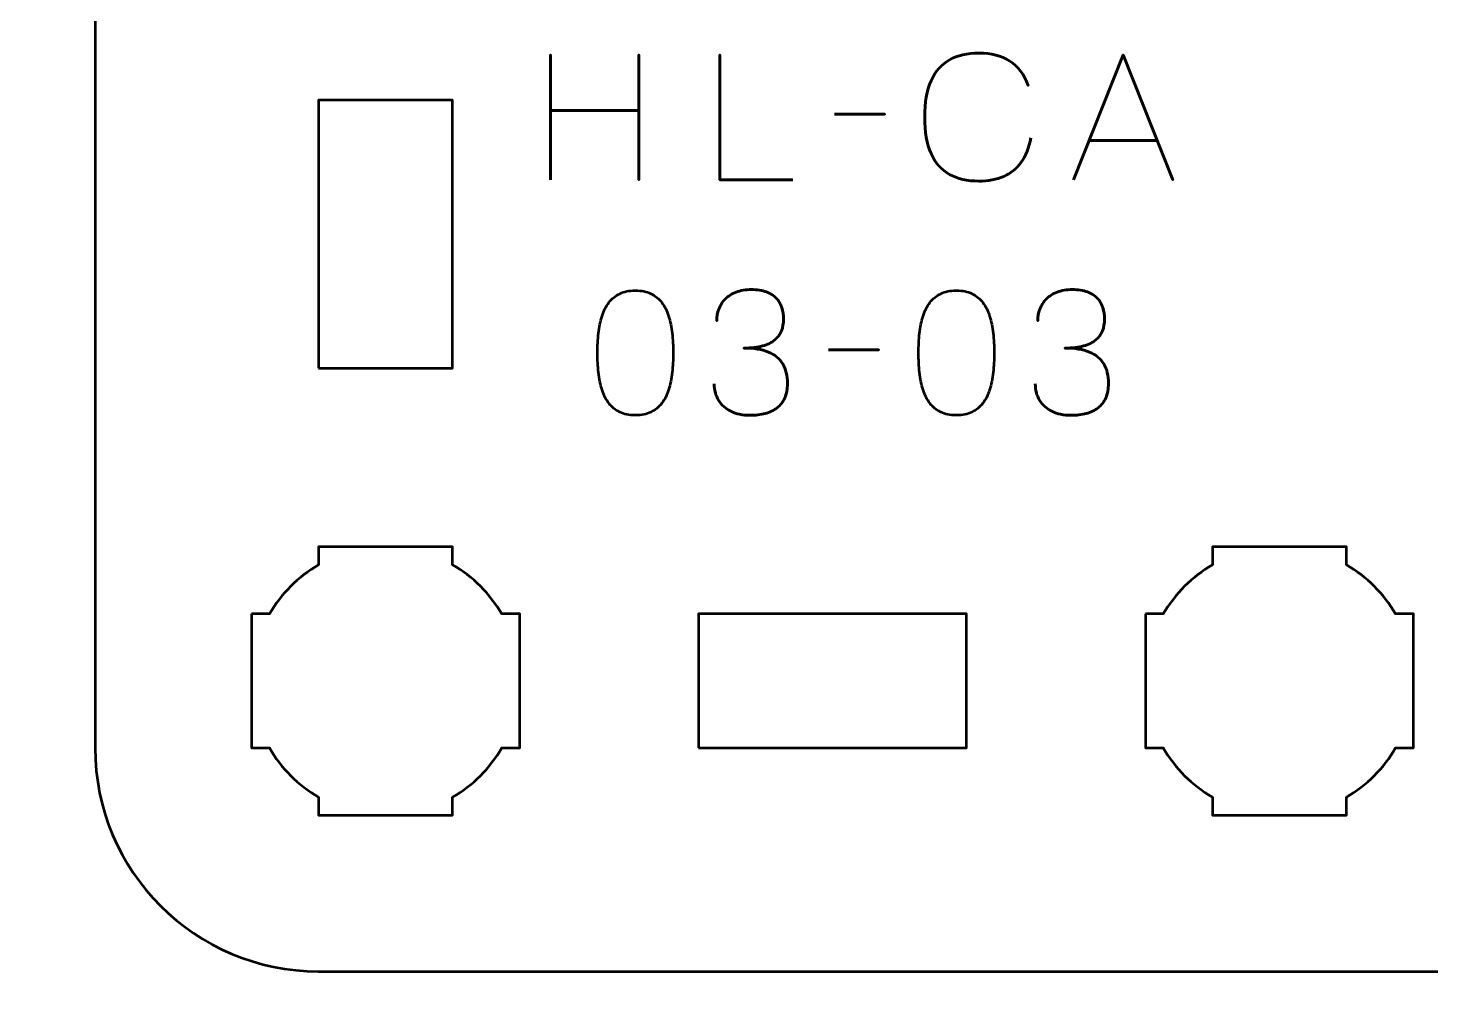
# Model space of a CAD drawing. Header units: centimetres. Extents: x -21 to 0, y -29.7 to 0.
# Drawn here: x -11.4 to -8.261, y -28.137 to -25.989 of the extents above; entities that cross this region are included whole.
import ezdxf

# ---------------------------------------------------------------- set-up
doc = ezdxf.new("R2010")
doc.units = ezdxf.units.CM
doc.header["$MEASUREMENT"] = 0
doc.layers.add('Layer 1', color=7, linetype='Continuous')

msp = doc.modelspace()

# ---------------------------------------------------------------- linework, layer by layer
at = {"layer": 'Layer 1', "lineweight": 53}
for points in [[(-10.75, -26.75), (-10.45, -26.75), (-10.45, -26.15), (-10.75, -26.15), (-10.75, -26.75)], [(-9.9, -27.6), (-9.3, -27.6), (-9.3, -27.3), (-9.9, -27.3), (-9.9, -27.6)]]:
    msp.add_lwpolyline(points, close=True, dxfattribs=at)
at = {"layer": 'Layer 1', "color": 1, "lineweight": 53}
msp.add_open_spline([(-21.00003, -29.19995), (-21.00003, -29.19995), (-21.00003, -5.29992), (-21.00003, -5.29992), (-21.00003, -5.29992), (-21.00003, -5.21709), (-20.93286, -5.14992), (-20.85003, -5.14992), (-20.85003, -5.14992), (-20.7672, -5.14992), (-20.70003, -5.08275), (-20.70003, -4.99992), (-20.70003, -4.99992), (-20.70003, -4.91709), (-20.7672, -4.84992), (-20.85003, -4.84992), (-20.85003, -4.84992), (-20.93286, -4.84992), (-21.00003, -4.78275), (-21.00003, -4.69992), (-21.00003, -4.69992), (-21.00003, -4.61709), (-20.93286, -4.54992), (-20.85003, -4.54992), (-20.85003, -4.54992), (-20.7672, -4.54992), (-20.70003, -4.48275), (-20.70003, -4.39992), (-20.70003, -4.39992), (-20.70003, -4.31709), (-20.7672, -4.24992), (-20.85003, -4.24992), (-20.85003, -4.24992), (-20.93286, -4.24992), (-21.00003, -4.18275), (-21.00003, -4.09992), (-21.00003, -4.09992), (-21.00003, -4.01709), (-20.93286, -3.94992), (-20.85003, -3.94992), (-20.85003, -3.94992), (-20.7672, -3.94992), (-20.70003, -3.88275), (-20.70003, -3.79992), (-20.70003, -3.79992), (-20.70003, -3.71709), (-20.7672, -3.64992), (-20.85003, -3.64992), (-20.85003, -3.64992), (-20.93286, -3.64992), (-21.00003, -3.58275), (-21.00003, -3.49992), (-21.00003, -3.49992), (-21.00003, -3.41709), (-20.93286, -3.34992), (-20.85003, -3.34992), (-20.85003, -3.34992), (-20.7672, -3.34992), (-20.70003, -3.28275), (-20.70003, -3.19992), (-20.70003, -3.19992), (-20.70003, -3.11709), (-20.7672, -3.04992), (-20.85003, -3.04992), (-20.85003, -3.04992), (-20.93286, -3.04992), (-21.00003, -2.98275), (-21.00003, -2.89992), (-21.00003, -2.89992), (-21.00003, -2.81709), (-20.93286, -2.74992), (-20.85003, -2.74992), (-20.85003, -2.74992), (-20.7672, -2.74992), (-20.70003, -2.68275), (-20.70003, -2.59992), (-20.70003, -2.59992), (-20.70003, -2.51709), (-20.7672, -2.44992), (-20.85003, -2.44992), (-20.85003, -2.44992), (-20.93286, -2.44992), (-21.00003, -2.38275), (-21.00003, -2.29992), (-21.00003, -2.29992), (-21.00003, -2.21709), (-20.93286, -2.14992), (-20.85003, -2.14992), (-20.85003, -2.14992), (-20.7672, -2.14992), (-20.70003, -2.08275), (-20.70003, -1.99992), (-20.70003, -1.99992), (-20.70003, -1.91709), (-20.7672, -1.84992), (-20.85003, -1.84992), (-20.85003, -1.84992), (-20.93286, -1.84992), (-21.00003, -1.78275), (-21.00003, -1.69992), (-21.00003, -1.69992), (-21.00003, -1.61709), (-20.93286, -1.54992), (-20.85003, -1.54992), (-20.85003, -1.54992), (-20.7672, -1.54992), (-20.70003, -1.48275), (-20.70003, -1.39992), (-20.70003, -1.39992), (-20.70003, -1.31709), (-20.7672, -1.24992), (-20.85003, -1.24992), (-20.85003, -1.24992), (-20.93286, -1.24992), (-21.00003, -1.18275), (-21.00003, -1.09992), (-21.00003, -1.09992), (-21.00003, -1.09992), (-21.00003, -0.49992), (-21.00003, -0.49992), (-21.00003, -0.49992), (-21.00003, -0.22295), (-20.77694, 0.00004), (-20.49994, 0.00004), (-20.49994, 0.00004), (-20.49994, 0.00004), (-0.50008, 0.00004), (-0.50008, 0.00004), (-0.50008, 0.00004), (-0.22294, 0.00004), (0.00002, -0.22295), (0.00002, -0.49992), (0.00002, -0.49992), (0.00002, -0.49992), (0.00002, -29.19995), (0.00002, -29.19995), (0.00002, -29.19995), (0.00002, -29.47695), (-0.22294, -29.70004), (-0.50008, -29.70004), (-0.50008, -29.70004), (-0.50008, -29.70004), (-20.49994, -29.70004), (-20.49994, -29.70004), (-20.49994, -29.70004), (-20.77694, -29.70004), (-21.00003, -29.47695), (-21.00003, -29.19995)], degree=3, knots=[0, 0, 0, 0, 0.027027, 0.027027, 0.027027, 0.027027, 0.0540541, 0.0540541, 0.0540541, 0.0540541, 0.0810811, 0.0810811, 0.0810811, 0.0810811, 0.1081081, 0.1081081, 0.1081081, 0.1081081, 0.1351351, 0.1351351, 0.1351351, 0.1351351, 0.1621622, 0.1621622, 0.1621622, 0.1621622, 0.1891892, 0.1891892, 0.1891892, 0.1891892, 0.2162162, 0.2162162, 0.2162162, 0.2162162, 0.2432432, 0.2432432, 0.2432432, 0.2432432, 0.2702703, 0.2702703, 0.2702703, 0.2702703, 0.2972973, 0.2972973, 0.2972973, 0.2972973, 0.3243243, 0.3243243, 0.3243243, 0.3243243, 0.3513514, 0.3513514, 0.3513514, 0.3513514, 0.3783784, 0.3783784, 0.3783784, 0.3783784, 0.4054054, 0.4054054, 0.4054054, 0.4054054, 0.4324324, 0.4324324, 0.4324324, 0.4324324, 0.4594595, 0.4594595, 0.4594595, 0.4594595, 0.4864865, 0.4864865, 0.4864865, 0.4864865, 0.5135135, 0.5135135, 0.5135135, 0.5135135, 0.5405405, 0.5405405, 0.5405405, 0.5405405, 0.5675676, 0.5675676, 0.5675676, 0.5675676, 0.5945946, 0.5945946, 0.5945946, 0.5945946, 0.6216216, 0.6216216, 0.6216216, 0.6216216, 0.6486486, 0.6486486, 0.6486486, 0.6486486, 0.6756757, 0.6756757, 0.6756757, 0.6756757, 0.7027027, 0.7027027, 0.7027027, 0.7027027, 0.7297297, 0.7297297, 0.7297297, 0.7297297, 0.7567568, 0.7567568, 0.7567568, 0.7567568, 0.7837838, 0.7837838, 0.7837838, 0.7837838, 0.8108108, 0.8108108, 0.8108108, 0.8108108, 0.8378378, 0.8378378, 0.8378378, 0.8378378, 0.8648649, 0.8648649, 0.8648649, 0.8648649, 0.8918919, 0.8918919, 0.8918919, 0.8918919, 0.9189189, 0.9189189, 0.9189189, 0.9189189, 0.9459459, 0.9459459, 0.9459459, 0.9459459, 0.972973, 0.972973, 0.972973, 0.972973, 1, 1, 1, 1], dxfattribs=at)
at = {"layer": 'Layer 1', "color": 3, "lineweight": 53}
msp.add_open_spline([(-11.25, -27.6), (-11.25, -27.6), (-11.25, -23.3), (-11.25, -23.3), (-11.25, -23.3), (-11.25, -23.02391), (-11.02609, -22.8), (-10.75, -22.8), (-10.75, -22.8), (-10.75, -22.8), (-6.45, -22.8), (-6.45, -22.8), (-6.45, -22.8), (-6.17391, -22.8), (-5.95, -23.02391), (-5.95, -23.3), (-5.95, -23.3), (-5.95, -23.3), (-5.95, -27.6), (-5.95, -27.6), (-5.95, -27.6), (-5.95, -27.87609), (-6.17391, -28.1), (-6.45, -28.1), (-6.45, -28.1), (-6.45, -28.1), (-10.75, -28.1), (-10.75, -28.1), (-10.75, -28.1), (-11.02609, -28.1), (-11.25, -27.87609), (-11.25, -27.6)], degree=3, knots=[0, 0, 0, 0, 0.125, 0.125, 0.125, 0.125, 0.25, 0.25, 0.25, 0.25, 0.375, 0.375, 0.375, 0.375, 0.5, 0.5, 0.5, 0.5, 0.625, 0.625, 0.625, 0.625, 0.75, 0.75, 0.75, 0.75, 0.875, 0.875, 0.875, 0.875, 1, 1, 1, 1], dxfattribs=at)
at = {"layer": 'Layer 1', "color": 5, "lineweight": 53}
for points, knots in [([(-10.23119, -26.32799), (-10.23119, -26.32799), (-10.23119, -26.17315), (-10.23119, -26.17315), (-10.23119, -26.17315), (-10.23119, -26.17315), (-10.03367, -26.17315), (-10.03367, -26.17315), (-10.03367, -26.17315), (-10.03367, -26.17315), (-10.03367, -26.32799), (-10.03367, -26.32799), (-10.03367, -26.32799), (-10.03367, -26.32799), (-10.03367, -26.04859), (-10.03367, -26.04859), (-10.03367, -26.04859), (-10.03367, -26.04859), (-10.03367, -26.17315), (-10.03367, -26.17315), (-10.03367, -26.17315), (-10.03367, -26.17315), (-10.23119, -26.17315), (-10.23119, -26.17315), (-10.23119, -26.17315), (-10.23119, -26.17315), (-10.23119, -26.04859), (-10.23119, -26.04859), (-10.23119, -26.04859), (-10.23119, -26.04859), (-10.23119, -26.32799), (-10.23119, -26.32799)], [0, 0, 0, 0, 0.125, 0.125, 0.125, 0.125, 0.25, 0.25, 0.25, 0.25, 0.375, 0.375, 0.375, 0.375, 0.5, 0.5, 0.5, 0.5, 0.625, 0.625, 0.625, 0.625, 0.75, 0.75, 0.75, 0.75, 0.875, 0.875, 0.875, 0.875, 1, 1, 1, 1]), ([(-9.68907, -26.32799), (-9.68907, -26.32799), (-9.85244, -26.32799), (-9.85244, -26.32799), (-9.85244, -26.32799), (-9.85244, -26.32799), (-9.85244, -26.0482), (-9.85244, -26.0482), (-9.85244, -26.0482), (-9.85244, -26.0482), (-9.85244, -26.32799), (-9.85244, -26.32799), (-9.85244, -26.32799), (-9.85244, -26.32799), (-9.68907, -26.32799), (-9.68907, -26.32799)], [0, 0, 0, 0, 0.25, 0.25, 0.25, 0.25, 0.5, 0.5, 0.5, 0.5, 0.75, 0.75, 0.75, 0.75, 1, 1, 1, 1]), ([(-9.15626, -26.23408), (-9.1604, -26.25626), (-9.16764, -26.27457), (-9.17779, -26.28893), (-9.17779, -26.28893), (-9.18801, -26.30322), (-9.20108, -26.31383), (-9.21699, -26.32075), (-9.21699, -26.32075), (-9.23283, -26.32767), (-9.25146, -26.33116), (-9.27267, -26.33109), (-9.27267, -26.33109), (-9.29848, -26.33116), (-9.32041, -26.32618), (-9.33839, -26.31602), (-9.33839, -26.31602), (-9.35637, -26.30594), (-9.37008, -26.29035), (-9.37952, -26.2692), (-9.37952, -26.2692), (-9.38896, -26.24805), (-9.39368, -26.22095), (-9.39375, -26.1879), (-9.39375, -26.1879), (-9.39368, -26.15498), (-9.38896, -26.12795), (-9.37952, -26.1068), (-9.37952, -26.1068), (-9.37008, -26.08565), (-9.35637, -26.06999), (-9.33839, -26.05984), (-9.33839, -26.05984), (-9.32041, -26.04969), (-9.29848, -26.04464), (-9.27267, -26.04471), (-9.27267, -26.04471), (-9.24506, -26.04464), (-9.2219, -26.05053), (-9.20328, -26.06236), (-9.20328, -26.06236), (-9.18471, -26.0742), (-9.17107, -26.0925), (-9.16247, -26.11727), (-9.16247, -26.11727), (-9.17107, -26.0925), (-9.18471, -26.0742), (-9.20328, -26.06236), (-9.20328, -26.06236), (-9.2219, -26.05053), (-9.24506, -26.04464), (-9.27267, -26.04471), (-9.27267, -26.04471), (-9.29848, -26.04464), (-9.32041, -26.04969), (-9.33839, -26.05984), (-9.33839, -26.05984), (-9.35637, -26.06999), (-9.37008, -26.08565), (-9.37952, -26.1068), (-9.37952, -26.1068), (-9.38896, -26.12795), (-9.39368, -26.15498), (-9.39375, -26.1879), (-9.39375, -26.1879), (-9.39368, -26.22095), (-9.38896, -26.24805), (-9.37952, -26.2692), (-9.37952, -26.2692), (-9.37008, -26.29035), (-9.35637, -26.30594), (-9.33839, -26.31602), (-9.33839, -26.31602), (-9.32041, -26.32618), (-9.29848, -26.33116), (-9.27267, -26.33109), (-9.27267, -26.33109), (-9.25146, -26.33116), (-9.23283, -26.32767), (-9.21699, -26.32075), (-9.21699, -26.32075), (-9.20108, -26.31383), (-9.18801, -26.30322), (-9.17779, -26.28893), (-9.17779, -26.28893), (-9.16764, -26.27457), (-9.1604, -26.25626), (-9.15626, -26.23408)], [0, 0, 0, 0, 0.0454545, 0.0454545, 0.0454545, 0.0454545, 0.0909091, 0.0909091, 0.0909091, 0.0909091, 0.1363636, 0.1363636, 0.1363636, 0.1363636, 0.1818182, 0.1818182, 0.1818182, 0.1818182, 0.2272727, 0.2272727, 0.2272727, 0.2272727, 0.2727273, 0.2727273, 0.2727273, 0.2727273, 0.3181818, 0.3181818, 0.3181818, 0.3181818, 0.3636364, 0.3636364, 0.3636364, 0.3636364, 0.4090909, 0.4090909, 0.4090909, 0.4090909, 0.4545455, 0.4545455, 0.4545455, 0.4545455, 0.5, 0.5, 0.5, 0.5, 0.5454545, 0.5454545, 0.5454545, 0.5454545, 0.5909091, 0.5909091, 0.5909091, 0.5909091, 0.6363636, 0.6363636, 0.6363636, 0.6363636, 0.6818182, 0.6818182, 0.6818182, 0.6818182, 0.7272727, 0.7272727, 0.7272727, 0.7272727, 0.7727273, 0.7727273, 0.7727273, 0.7727273, 0.8181818, 0.8181818, 0.8181818, 0.8181818, 0.8636364, 0.8636364, 0.8636364, 0.8636364, 0.9090909, 0.9090909, 0.9090909, 0.9090909, 0.9545455, 0.9545455, 0.9545455, 0.9545455, 1, 1, 1, 1]), ([(-9.06079, -26.32799), (-9.06079, -26.32799), (-8.9498, -26.0482), (-8.9498, -26.0482), (-8.9498, -26.0482), (-8.9498, -26.0482), (-8.83843, -26.32799), (-8.83843, -26.32799), (-8.83843, -26.32799), (-8.83843, -26.32799), (-8.9498, -26.0482), (-8.9498, -26.0482), (-8.9498, -26.0482), (-8.9498, -26.0482), (-9.06079, -26.32799), (-9.06079, -26.32799)], [0, 0, 0, 0, 0.25, 0.25, 0.25, 0.25, 0.5, 0.5, 0.5, 0.5, 0.75, 0.75, 0.75, 0.75, 1, 1, 1, 1]), ([(-9.59554, -26.18169), (-9.59554, -26.18169), (-9.48261, -26.18169), (-9.48261, -26.18169), (-9.48261, -26.18169), (-9.48261, -26.18169), (-9.59554, -26.18169), (-9.59554, -26.18169)], [0, 0, 0, 0, 0.5, 0.5, 0.5, 0.5, 1, 1, 1, 1]), ([(-9.02586, -26.2399), (-9.02586, -26.2399), (-8.87374, -26.2399), (-8.87374, -26.2399), (-8.87374, -26.2399), (-8.87374, -26.2399), (-9.02586, -26.2399), (-9.02586, -26.2399)], [0, 0, 0, 0, 0.5, 0.5, 0.5, 0.5, 1, 1, 1, 1]), ([(-10.04122, -26.85537), (-10.02764, -26.85531), (-10.01593, -26.85291), (-10.00617, -26.84826), (-10.00617, -26.84826), (-9.99647, -26.8436), (-9.98838, -26.83694), (-9.98191, -26.82846), (-9.98191, -26.82846), (-9.97551, -26.81993), (-9.97047, -26.80984), (-9.96671, -26.7982), (-9.96671, -26.7982), (-9.96303, -26.78655), (-9.96038, -26.77381), (-9.95889, -26.75984), (-9.95889, -26.75984), (-9.95734, -26.74587), (-9.95656, -26.73119), (-9.95663, -26.71567), (-9.95663, -26.71567), (-9.95656, -26.70021), (-9.95734, -26.68553), (-9.95889, -26.67162), (-9.95889, -26.67162), (-9.96038, -26.65772), (-9.96303, -26.64491), (-9.96671, -26.63327), (-9.96671, -26.63327), (-9.97047, -26.62169), (-9.97551, -26.6116), (-9.98191, -26.603), (-9.98191, -26.603), (-9.98838, -26.59446), (-9.99647, -26.5878), (-10.00617, -26.58315), (-10.00617, -26.58315), (-10.01593, -26.57842), (-10.02764, -26.57603), (-10.04122, -26.57597), (-10.04122, -26.57597), (-10.0548, -26.57603), (-10.06651, -26.57842), (-10.07628, -26.58315), (-10.07628, -26.58315), (-10.08598, -26.5878), (-10.09406, -26.59446), (-10.10053, -26.603), (-10.10053, -26.603), (-10.10693, -26.6116), (-10.11198, -26.62169), (-10.11573, -26.63327), (-10.11573, -26.63327), (-10.11942, -26.64491), (-10.12207, -26.65772), (-10.12356, -26.67162), (-10.12356, -26.67162), (-10.12511, -26.68553), (-10.12588, -26.70021), (-10.12582, -26.71567), (-10.12582, -26.71567), (-10.12588, -26.73119), (-10.12511, -26.74587), (-10.12356, -26.75984), (-10.12356, -26.75984), (-10.12207, -26.77381), (-10.11942, -26.78655), (-10.11573, -26.7982), (-10.11573, -26.7982), (-10.11198, -26.80984), (-10.10693, -26.81993), (-10.10053, -26.82846), (-10.10053, -26.82846), (-10.09406, -26.83694), (-10.08598, -26.8436), (-10.07628, -26.84826), (-10.07628, -26.84826), (-10.06651, -26.85291), (-10.0548, -26.85531), (-10.04122, -26.85537)], [0, 0, 0, 0, 0.05, 0.05, 0.05, 0.05, 0.1, 0.1, 0.1, 0.1, 0.15, 0.15, 0.15, 0.15, 0.2, 0.2, 0.2, 0.2, 0.25, 0.25, 0.25, 0.25, 0.3, 0.3, 0.3, 0.3, 0.35, 0.35, 0.35, 0.35, 0.4, 0.4, 0.4, 0.4, 0.45, 0.45, 0.45, 0.45, 0.5, 0.5, 0.5, 0.5, 0.55, 0.55, 0.55, 0.55, 0.6, 0.6, 0.6, 0.6, 0.65, 0.65, 0.65, 0.65, 0.7, 0.7, 0.7, 0.7, 0.75, 0.75, 0.75, 0.75, 0.8, 0.8, 0.8, 0.8, 0.85, 0.85, 0.85, 0.85, 0.9, 0.9, 0.9, 0.9, 0.95, 0.95, 0.95, 0.95, 1, 1, 1, 1]), ([(-10.04122, -26.85537), (-10.02764, -26.85531), (-10.01593, -26.85291), (-10.00617, -26.84826), (-10.00617, -26.84826), (-9.99647, -26.8436), (-9.98838, -26.83694), (-9.98191, -26.82846), (-9.98191, -26.82846), (-9.97551, -26.81993), (-9.97047, -26.80984), (-9.96671, -26.7982), (-9.96671, -26.7982), (-9.96303, -26.78655), (-9.96038, -26.77381), (-9.95889, -26.75984), (-9.95889, -26.75984), (-9.95734, -26.74587), (-9.95656, -26.73119), (-9.95663, -26.71567), (-9.95663, -26.71567), (-9.95656, -26.70021), (-9.95734, -26.68553), (-9.95889, -26.67162), (-9.95889, -26.67162), (-9.96038, -26.65772), (-9.96303, -26.64491), (-9.96671, -26.63327), (-9.96671, -26.63327), (-9.97047, -26.62169), (-9.97551, -26.6116), (-9.98191, -26.603), (-9.98191, -26.603), (-9.98838, -26.59446), (-9.99647, -26.5878), (-10.00617, -26.58315), (-10.00617, -26.58315), (-10.01593, -26.57842), (-10.02764, -26.57603), (-10.04122, -26.57597), (-10.04122, -26.57597), (-10.0548, -26.57603), (-10.06651, -26.57842), (-10.07628, -26.58315), (-10.07628, -26.58315), (-10.08598, -26.5878), (-10.09406, -26.59446), (-10.10053, -26.603), (-10.10053, -26.603), (-10.10693, -26.6116), (-10.11198, -26.62169), (-10.11573, -26.63327), (-10.11573, -26.63327), (-10.11942, -26.64491), (-10.12207, -26.65772), (-10.12356, -26.67162), (-10.12356, -26.67162), (-10.12511, -26.68553), (-10.12588, -26.70021), (-10.12582, -26.71567), (-10.12582, -26.71567), (-10.12588, -26.73119), (-10.12511, -26.74587), (-10.12356, -26.75984), (-10.12356, -26.75984), (-10.12207, -26.77381), (-10.11942, -26.78655), (-10.11573, -26.7982), (-10.11573, -26.7982), (-10.11198, -26.80984), (-10.10693, -26.81993), (-10.10053, -26.82846), (-10.10053, -26.82846), (-10.09406, -26.83694), (-10.08598, -26.8436), (-10.07628, -26.84826), (-10.07628, -26.84826), (-10.06651, -26.85291), (-10.0548, -26.85531), (-10.04122, -26.85537)], [0, 0, 0, 0, 0.05, 0.05, 0.05, 0.05, 0.1, 0.1, 0.1, 0.1, 0.15, 0.15, 0.15, 0.15, 0.2, 0.2, 0.2, 0.2, 0.25, 0.25, 0.25, 0.25, 0.3, 0.3, 0.3, 0.3, 0.35, 0.35, 0.35, 0.35, 0.4, 0.4, 0.4, 0.4, 0.45, 0.45, 0.45, 0.45, 0.5, 0.5, 0.5, 0.5, 0.55, 0.55, 0.55, 0.55, 0.6, 0.6, 0.6, 0.6, 0.65, 0.65, 0.65, 0.65, 0.7, 0.7, 0.7, 0.7, 0.75, 0.75, 0.75, 0.75, 0.8, 0.8, 0.8, 0.8, 0.85, 0.85, 0.85, 0.85, 0.9, 0.9, 0.9, 0.9, 0.95, 0.95, 0.95, 0.95, 1, 1, 1, 1]), ([(-9.86466, -26.78513), (-9.86459, -26.7991), (-9.86136, -26.81126), (-9.85496, -26.8218), (-9.85496, -26.8218), (-9.84856, -26.83228), (-9.83944, -26.84049), (-9.82754, -26.84638), (-9.82754, -26.84638), (-9.81563, -26.85227), (-9.80134, -26.85524), (-9.78472, -26.85537), (-9.78472, -26.85537), (-9.77224, -26.85537), (-9.76092, -26.85408), (-9.75063, -26.85136), (-9.75063, -26.85136), (-9.74042, -26.84864), (-9.73162, -26.84444), (-9.72418, -26.83868), (-9.72418, -26.83868), (-9.71674, -26.83293), (-9.71105, -26.82549), (-9.70698, -26.81643), (-9.70698, -26.81643), (-9.70297, -26.80732), (-9.70096, -26.79638), (-9.7009, -26.78358), (-9.7009, -26.78358), (-9.70083, -26.7665), (-9.70433, -26.75208), (-9.71125, -26.74037), (-9.71125, -26.74037), (-9.71817, -26.72867), (-9.7289, -26.71987), (-9.74333, -26.71386), (-9.74333, -26.71386), (-9.75775, -26.70784), (-9.77625, -26.7048), (-9.79869, -26.7048), (-9.79869, -26.7048), (-9.78194, -26.70487), (-9.7679, -26.70332), (-9.75646, -26.70015), (-9.75646, -26.70015), (-9.74507, -26.69698), (-9.73595, -26.69251), (-9.7291, -26.68669), (-9.7291, -26.68669), (-9.72224, -26.68094), (-9.71726, -26.67408), (-9.71429, -26.66619), (-9.71429, -26.66619), (-9.71125, -26.65836), (-9.70976, -26.64976), (-9.70982, -26.64038), (-9.70982, -26.64038), (-9.70976, -26.63101), (-9.71105, -26.62234), (-9.71364, -26.61432), (-9.71364, -26.61432), (-9.71616, -26.6063), (-9.7203, -26.59925), (-9.72593, -26.59324), (-9.72593, -26.59324), (-9.73155, -26.58722), (-9.73899, -26.5825), (-9.74811, -26.57914), (-9.74811, -26.57914), (-9.7573, -26.57577), (-9.76849, -26.57409), (-9.78161, -26.57403), (-9.78161, -26.57403), (-9.79468, -26.57409), (-9.80613, -26.57603), (-9.81583, -26.57978), (-9.81583, -26.57978), (-9.82559, -26.58353), (-9.83361, -26.58864), (-9.84008, -26.59518), (-9.84008, -26.59518), (-9.84649, -26.60171), (-9.85127, -26.60915), (-9.85444, -26.61755), (-9.85444, -26.61755), (-9.85767, -26.62596), (-9.85923, -26.63489), (-9.85923, -26.64427), (-9.85923, -26.64427), (-9.85923, -26.63489), (-9.85767, -26.62596), (-9.85444, -26.61755), (-9.85444, -26.61755), (-9.85127, -26.60915), (-9.84649, -26.60171), (-9.84008, -26.59518), (-9.84008, -26.59518), (-9.83361, -26.58864), (-9.82559, -26.58353), (-9.81583, -26.57978), (-9.81583, -26.57978), (-9.80613, -26.57603), (-9.79468, -26.57409), (-9.78161, -26.57403), (-9.78161, -26.57403), (-9.76849, -26.57409), (-9.7573, -26.57577), (-9.74811, -26.57914), (-9.74811, -26.57914), (-9.73899, -26.5825), (-9.73155, -26.58722), (-9.72593, -26.59324), (-9.72593, -26.59324), (-9.7203, -26.59925), (-9.71616, -26.6063), (-9.71364, -26.61432), (-9.71364, -26.61432), (-9.71105, -26.62234), (-9.70976, -26.63101), (-9.70982, -26.64038), (-9.70982, -26.64038), (-9.70976, -26.64976), (-9.71125, -26.65836), (-9.71429, -26.66619), (-9.71429, -26.66619), (-9.71726, -26.67408), (-9.72224, -26.68094), (-9.7291, -26.68669), (-9.7291, -26.68669), (-9.73595, -26.69251), (-9.74507, -26.69698), (-9.75646, -26.70015), (-9.75646, -26.70015), (-9.7679, -26.70332), (-9.78194, -26.70487), (-9.79869, -26.7048), (-9.79869, -26.7048), (-9.77625, -26.7048), (-9.75775, -26.70784), (-9.74333, -26.71386), (-9.74333, -26.71386), (-9.7289, -26.71987), (-9.71817, -26.72867), (-9.71125, -26.74037), (-9.71125, -26.74037), (-9.70433, -26.75208), (-9.70083, -26.7665), (-9.7009, -26.78358), (-9.7009, -26.78358), (-9.70096, -26.79638), (-9.70297, -26.80732), (-9.70698, -26.81643), (-9.70698, -26.81643), (-9.71105, -26.82549), (-9.71674, -26.83293), (-9.72418, -26.83868), (-9.72418, -26.83868), (-9.73162, -26.84444), (-9.74042, -26.84864), (-9.75063, -26.85136), (-9.75063, -26.85136), (-9.76092, -26.85408), (-9.77224, -26.85537), (-9.78472, -26.85537), (-9.78472, -26.85537), (-9.80134, -26.85524), (-9.81563, -26.85227), (-9.82754, -26.84638), (-9.82754, -26.84638), (-9.83944, -26.84049), (-9.84856, -26.83228), (-9.85496, -26.8218), (-9.85496, -26.8218), (-9.86136, -26.81126), (-9.86459, -26.7991), (-9.86466, -26.78513)], [0, 0, 0, 0, 0.0227273, 0.0227273, 0.0227273, 0.0227273, 0.0454545, 0.0454545, 0.0454545, 0.0454545, 0.0681818, 0.0681818, 0.0681818, 0.0681818, 0.0909091, 0.0909091, 0.0909091, 0.0909091, 0.1136364, 0.1136364, 0.1136364, 0.1136364, 0.1363636, 0.1363636, 0.1363636, 0.1363636, 0.1590909, 0.1590909, 0.1590909, 0.1590909, 0.1818182, 0.1818182, 0.1818182, 0.1818182, 0.2045455, 0.2045455, 0.2045455, 0.2045455, 0.2272727, 0.2272727, 0.2272727, 0.2272727, 0.25, 0.25, 0.25, 0.25, 0.2727273, 0.2727273, 0.2727273, 0.2727273, 0.2954545, 0.2954545, 0.2954545, 0.2954545, 0.3181818, 0.3181818, 0.3181818, 0.3181818, 0.3409091, 0.3409091, 0.3409091, 0.3409091, 0.3636364, 0.3636364, 0.3636364, 0.3636364, 0.3863636, 0.3863636, 0.3863636, 0.3863636, 0.4090909, 0.4090909, 0.4090909, 0.4090909, 0.4318182, 0.4318182, 0.4318182, 0.4318182, 0.4545455, 0.4545455, 0.4545455, 0.4545455, 0.4772727, 0.4772727, 0.4772727, 0.4772727, 0.5, 0.5, 0.5, 0.5, 0.5227273, 0.5227273, 0.5227273, 0.5227273, 0.5454545, 0.5454545, 0.5454545, 0.5454545, 0.5681818, 0.5681818, 0.5681818, 0.5681818, 0.5909091, 0.5909091, 0.5909091, 0.5909091, 0.6136364, 0.6136364, 0.6136364, 0.6136364, 0.6363636, 0.6363636, 0.6363636, 0.6363636, 0.6590909, 0.6590909, 0.6590909, 0.6590909, 0.6818182, 0.6818182, 0.6818182, 0.6818182, 0.7045455, 0.7045455, 0.7045455, 0.7045455, 0.7272727, 0.7272727, 0.7272727, 0.7272727, 0.75, 0.75, 0.75, 0.75, 0.7727273, 0.7727273, 0.7727273, 0.7727273, 0.7954545, 0.7954545, 0.7954545, 0.7954545, 0.8181818, 0.8181818, 0.8181818, 0.8181818, 0.8409091, 0.8409091, 0.8409091, 0.8409091, 0.8636364, 0.8636364, 0.8636364, 0.8636364, 0.8863636, 0.8863636, 0.8863636, 0.8863636, 0.9090909, 0.9090909, 0.9090909, 0.9090909, 0.9318182, 0.9318182, 0.9318182, 0.9318182, 0.9545455, 0.9545455, 0.9545455, 0.9545455, 0.9772727, 0.9772727, 0.9772727, 0.9772727, 1, 1, 1, 1]), ([(-9.32293, -26.85537), (-9.30935, -26.85531), (-9.29764, -26.85291), (-9.28788, -26.84826), (-9.28788, -26.84826), (-9.27818, -26.8436), (-9.27009, -26.83694), (-9.26362, -26.82846), (-9.26362, -26.82846), (-9.25722, -26.81993), (-9.25218, -26.80984), (-9.24842, -26.7982), (-9.24842, -26.7982), (-9.24474, -26.78655), (-9.24209, -26.77381), (-9.2406, -26.75984), (-9.2406, -26.75984), (-9.23905, -26.74587), (-9.23827, -26.73119), (-9.23834, -26.71567), (-9.23834, -26.71567), (-9.23827, -26.70021), (-9.23905, -26.68553), (-9.2406, -26.67162), (-9.2406, -26.67162), (-9.24209, -26.65772), (-9.24474, -26.64491), (-9.24842, -26.63327), (-9.24842, -26.63327), (-9.25218, -26.62169), (-9.25722, -26.6116), (-9.26362, -26.603), (-9.26362, -26.603), (-9.27009, -26.59446), (-9.27818, -26.5878), (-9.28788, -26.58315), (-9.28788, -26.58315), (-9.29764, -26.57842), (-9.30935, -26.57603), (-9.32293, -26.57597), (-9.32293, -26.57597), (-9.33651, -26.57603), (-9.34822, -26.57842), (-9.35799, -26.58315), (-9.35799, -26.58315), (-9.36769, -26.5878), (-9.37577, -26.59446), (-9.38224, -26.603), (-9.38224, -26.603), (-9.38864, -26.6116), (-9.39369, -26.62169), (-9.39744, -26.63327), (-9.39744, -26.63327), (-9.40113, -26.64491), (-9.40378, -26.65772), (-9.40527, -26.67162), (-9.40527, -26.67162), (-9.40682, -26.68553), (-9.40759, -26.70021), (-9.40753, -26.71567), (-9.40753, -26.71567), (-9.40759, -26.73119), (-9.40682, -26.74587), (-9.40527, -26.75984), (-9.40527, -26.75984), (-9.40378, -26.77381), (-9.40113, -26.78655), (-9.39744, -26.7982), (-9.39744, -26.7982), (-9.39369, -26.80984), (-9.38864, -26.81993), (-9.38224, -26.82846), (-9.38224, -26.82846), (-9.37577, -26.83694), (-9.36769, -26.8436), (-9.35799, -26.84826), (-9.35799, -26.84826), (-9.34822, -26.85291), (-9.33651, -26.85531), (-9.32293, -26.85537)], [0, 0, 0, 0, 0.05, 0.05, 0.05, 0.05, 0.1, 0.1, 0.1, 0.1, 0.15, 0.15, 0.15, 0.15, 0.2, 0.2, 0.2, 0.2, 0.25, 0.25, 0.25, 0.25, 0.3, 0.3, 0.3, 0.3, 0.35, 0.35, 0.35, 0.35, 0.4, 0.4, 0.4, 0.4, 0.45, 0.45, 0.45, 0.45, 0.5, 0.5, 0.5, 0.5, 0.55, 0.55, 0.55, 0.55, 0.6, 0.6, 0.6, 0.6, 0.65, 0.65, 0.65, 0.65, 0.7, 0.7, 0.7, 0.7, 0.75, 0.75, 0.75, 0.75, 0.8, 0.8, 0.8, 0.8, 0.85, 0.85, 0.85, 0.85, 0.9, 0.9, 0.9, 0.9, 0.95, 0.95, 0.95, 0.95, 1, 1, 1, 1]), ([(-9.32293, -26.85537), (-9.30935, -26.85531), (-9.29764, -26.85291), (-9.28788, -26.84826), (-9.28788, -26.84826), (-9.27818, -26.8436), (-9.27009, -26.83694), (-9.26362, -26.82846), (-9.26362, -26.82846), (-9.25722, -26.81993), (-9.25218, -26.80984), (-9.24842, -26.7982), (-9.24842, -26.7982), (-9.24474, -26.78655), (-9.24209, -26.77381), (-9.2406, -26.75984), (-9.2406, -26.75984), (-9.23905, -26.74587), (-9.23827, -26.73119), (-9.23834, -26.71567), (-9.23834, -26.71567), (-9.23827, -26.70021), (-9.23905, -26.68553), (-9.2406, -26.67162), (-9.2406, -26.67162), (-9.24209, -26.65772), (-9.24474, -26.64491), (-9.24842, -26.63327), (-9.24842, -26.63327), (-9.25218, -26.62169), (-9.25722, -26.6116), (-9.26362, -26.603), (-9.26362, -26.603), (-9.27009, -26.59446), (-9.27818, -26.5878), (-9.28788, -26.58315), (-9.28788, -26.58315), (-9.29764, -26.57842), (-9.30935, -26.57603), (-9.32293, -26.57597), (-9.32293, -26.57597), (-9.33651, -26.57603), (-9.34822, -26.57842), (-9.35799, -26.58315), (-9.35799, -26.58315), (-9.36769, -26.5878), (-9.37577, -26.59446), (-9.38224, -26.603), (-9.38224, -26.603), (-9.38864, -26.6116), (-9.39369, -26.62169), (-9.39744, -26.63327), (-9.39744, -26.63327), (-9.40113, -26.64491), (-9.40378, -26.65772), (-9.40527, -26.67162), (-9.40527, -26.67162), (-9.40682, -26.68553), (-9.40759, -26.70021), (-9.40753, -26.71567), (-9.40753, -26.71567), (-9.40759, -26.73119), (-9.40682, -26.74587), (-9.40527, -26.75984), (-9.40527, -26.75984), (-9.40378, -26.77381), (-9.40113, -26.78655), (-9.39744, -26.7982), (-9.39744, -26.7982), (-9.39369, -26.80984), (-9.38864, -26.81993), (-9.38224, -26.82846), (-9.38224, -26.82846), (-9.37577, -26.83694), (-9.36769, -26.8436), (-9.35799, -26.84826), (-9.35799, -26.84826), (-9.34822, -26.85291), (-9.33651, -26.85531), (-9.32293, -26.85537)], [0, 0, 0, 0, 0.05, 0.05, 0.05, 0.05, 0.1, 0.1, 0.1, 0.1, 0.15, 0.15, 0.15, 0.15, 0.2, 0.2, 0.2, 0.2, 0.25, 0.25, 0.25, 0.25, 0.3, 0.3, 0.3, 0.3, 0.35, 0.35, 0.35, 0.35, 0.4, 0.4, 0.4, 0.4, 0.45, 0.45, 0.45, 0.45, 0.5, 0.5, 0.5, 0.5, 0.55, 0.55, 0.55, 0.55, 0.6, 0.6, 0.6, 0.6, 0.65, 0.65, 0.65, 0.65, 0.7, 0.7, 0.7, 0.7, 0.75, 0.75, 0.75, 0.75, 0.8, 0.8, 0.8, 0.8, 0.85, 0.85, 0.85, 0.85, 0.9, 0.9, 0.9, 0.9, 0.95, 0.95, 0.95, 0.95, 1, 1, 1, 1]), ([(-9.14637, -26.78513), (-9.1463, -26.7991), (-9.14307, -26.81126), (-9.13667, -26.8218), (-9.13667, -26.8218), (-9.13027, -26.83228), (-9.12115, -26.84049), (-9.10925, -26.84638), (-9.10925, -26.84638), (-9.09734, -26.85227), (-9.08305, -26.85524), (-9.06643, -26.85537), (-9.06643, -26.85537), (-9.05395, -26.85537), (-9.04263, -26.85408), (-9.03234, -26.85136), (-9.03234, -26.85136), (-9.02213, -26.84864), (-9.01333, -26.84444), (-9.00589, -26.83868), (-9.00589, -26.83868), (-8.99845, -26.83293), (-8.99276, -26.82549), (-8.98869, -26.81643), (-8.98869, -26.81643), (-8.98468, -26.80732), (-8.98267, -26.79638), (-8.98261, -26.78358), (-8.98261, -26.78358), (-8.98254, -26.7665), (-8.98604, -26.75208), (-8.99296, -26.74037), (-8.99296, -26.74037), (-8.99988, -26.72867), (-9.01061, -26.71987), (-9.02504, -26.71386), (-9.02504, -26.71386), (-9.03946, -26.70784), (-9.05796, -26.7048), (-9.0804, -26.7048), (-9.0804, -26.7048), (-9.06365, -26.70487), (-9.04961, -26.70332), (-9.03817, -26.70015), (-9.03817, -26.70015), (-9.02678, -26.69698), (-9.01766, -26.69251), (-9.01081, -26.68669), (-9.01081, -26.68669), (-9.00395, -26.68094), (-8.99897, -26.67408), (-8.996, -26.66619), (-8.996, -26.66619), (-8.99296, -26.65836), (-8.99147, -26.64976), (-8.99153, -26.64038), (-8.99153, -26.64038), (-8.99147, -26.63101), (-8.99276, -26.62234), (-8.99535, -26.61432), (-8.99535, -26.61432), (-8.99787, -26.6063), (-9.00201, -26.59925), (-9.00764, -26.59324), (-9.00764, -26.59324), (-9.01326, -26.58722), (-9.0207, -26.5825), (-9.02982, -26.57914), (-9.02982, -26.57914), (-9.03901, -26.57577), (-9.0502, -26.57409), (-9.06332, -26.57403), (-9.06332, -26.57403), (-9.07639, -26.57409), (-9.08784, -26.57603), (-9.09754, -26.57978), (-9.09754, -26.57978), (-9.1073, -26.58353), (-9.11532, -26.58864), (-9.12179, -26.59518), (-9.12179, -26.59518), (-9.1282, -26.60171), (-9.13298, -26.60915), (-9.13615, -26.61755), (-9.13615, -26.61755), (-9.13938, -26.62596), (-9.14094, -26.63489), (-9.14094, -26.64427), (-9.14094, -26.64427), (-9.14094, -26.63489), (-9.13938, -26.62596), (-9.13615, -26.61755), (-9.13615, -26.61755), (-9.13298, -26.60915), (-9.1282, -26.60171), (-9.12179, -26.59518), (-9.12179, -26.59518), (-9.11532, -26.58864), (-9.1073, -26.58353), (-9.09754, -26.57978), (-9.09754, -26.57978), (-9.08784, -26.57603), (-9.07639, -26.57409), (-9.06332, -26.57403), (-9.06332, -26.57403), (-9.0502, -26.57409), (-9.03901, -26.57577), (-9.02982, -26.57914), (-9.02982, -26.57914), (-9.0207, -26.5825), (-9.01326, -26.58722), (-9.00764, -26.59324), (-9.00764, -26.59324), (-9.00201, -26.59925), (-8.99787, -26.6063), (-8.99535, -26.61432), (-8.99535, -26.61432), (-8.99276, -26.62234), (-8.99147, -26.63101), (-8.99153, -26.64038), (-8.99153, -26.64038), (-8.99147, -26.64976), (-8.99296, -26.65836), (-8.996, -26.66619), (-8.996, -26.66619), (-8.99897, -26.67408), (-9.00395, -26.68094), (-9.01081, -26.68669), (-9.01081, -26.68669), (-9.01766, -26.69251), (-9.02678, -26.69698), (-9.03817, -26.70015), (-9.03817, -26.70015), (-9.04961, -26.70332), (-9.06365, -26.70487), (-9.0804, -26.7048), (-9.0804, -26.7048), (-9.05796, -26.7048), (-9.03946, -26.70784), (-9.02504, -26.71386), (-9.02504, -26.71386), (-9.01061, -26.71987), (-8.99988, -26.72867), (-8.99296, -26.74037), (-8.99296, -26.74037), (-8.98604, -26.75208), (-8.98254, -26.7665), (-8.98261, -26.78358), (-8.98261, -26.78358), (-8.98267, -26.79638), (-8.98468, -26.80732), (-8.98869, -26.81643), (-8.98869, -26.81643), (-8.99276, -26.82549), (-8.99845, -26.83293), (-9.00589, -26.83868), (-9.00589, -26.83868), (-9.01333, -26.84444), (-9.02213, -26.84864), (-9.03234, -26.85136), (-9.03234, -26.85136), (-9.04263, -26.85408), (-9.05395, -26.85537), (-9.06643, -26.85537), (-9.06643, -26.85537), (-9.08305, -26.85524), (-9.09734, -26.85227), (-9.10925, -26.84638), (-9.10925, -26.84638), (-9.12115, -26.84049), (-9.13027, -26.83228), (-9.13667, -26.8218), (-9.13667, -26.8218), (-9.14307, -26.81126), (-9.1463, -26.7991), (-9.14637, -26.78513)], [0, 0, 0, 0, 0.0227273, 0.0227273, 0.0227273, 0.0227273, 0.0454545, 0.0454545, 0.0454545, 0.0454545, 0.0681818, 0.0681818, 0.0681818, 0.0681818, 0.0909091, 0.0909091, 0.0909091, 0.0909091, 0.1136364, 0.1136364, 0.1136364, 0.1136364, 0.1363636, 0.1363636, 0.1363636, 0.1363636, 0.1590909, 0.1590909, 0.1590909, 0.1590909, 0.1818182, 0.1818182, 0.1818182, 0.1818182, 0.2045455, 0.2045455, 0.2045455, 0.2045455, 0.2272727, 0.2272727, 0.2272727, 0.2272727, 0.25, 0.25, 0.25, 0.25, 0.2727273, 0.2727273, 0.2727273, 0.2727273, 0.2954545, 0.2954545, 0.2954545, 0.2954545, 0.3181818, 0.3181818, 0.3181818, 0.3181818, 0.3409091, 0.3409091, 0.3409091, 0.3409091, 0.3636364, 0.3636364, 0.3636364, 0.3636364, 0.3863636, 0.3863636, 0.3863636, 0.3863636, 0.4090909, 0.4090909, 0.4090909, 0.4090909, 0.4318182, 0.4318182, 0.4318182, 0.4318182, 0.4545455, 0.4545455, 0.4545455, 0.4545455, 0.4772727, 0.4772727, 0.4772727, 0.4772727, 0.5, 0.5, 0.5, 0.5, 0.5227273, 0.5227273, 0.5227273, 0.5227273, 0.5454545, 0.5454545, 0.5454545, 0.5454545, 0.5681818, 0.5681818, 0.5681818, 0.5681818, 0.5909091, 0.5909091, 0.5909091, 0.5909091, 0.6136364, 0.6136364, 0.6136364, 0.6136364, 0.6363636, 0.6363636, 0.6363636, 0.6363636, 0.6590909, 0.6590909, 0.6590909, 0.6590909, 0.6818182, 0.6818182, 0.6818182, 0.6818182, 0.7045455, 0.7045455, 0.7045455, 0.7045455, 0.7272727, 0.7272727, 0.7272727, 0.7272727, 0.75, 0.75, 0.75, 0.75, 0.7727273, 0.7727273, 0.7727273, 0.7727273, 0.7954545, 0.7954545, 0.7954545, 0.7954545, 0.8181818, 0.8181818, 0.8181818, 0.8181818, 0.8409091, 0.8409091, 0.8409091, 0.8409091, 0.8636364, 0.8636364, 0.8636364, 0.8636364, 0.8863636, 0.8863636, 0.8863636, 0.8863636, 0.9090909, 0.9090909, 0.9090909, 0.9090909, 0.9318182, 0.9318182, 0.9318182, 0.9318182, 0.9545455, 0.9545455, 0.9545455, 0.9545455, 0.9772727, 0.9772727, 0.9772727, 0.9772727, 1, 1, 1, 1]), ([(-9.60932, -26.70907), (-9.60932, -26.70907), (-9.49639, -26.70907), (-9.49639, -26.70907), (-9.49639, -26.70907), (-9.49639, -26.70907), (-9.60932, -26.70907), (-9.60932, -26.70907)], [0, 0, 0, 0, 0.5, 0.5, 0.5, 0.5, 1, 1, 1, 1])]:
    msp.add_open_spline(points, degree=3, knots=knots, dxfattribs=at)
at = {"layer": 'Layer 1', "lineweight": 53}
for points in [[(-10.9, -27.3), (-10.9, -27.3), (-10.85985, -27.3), (-10.85985, -27.3), (-10.85985, -27.3), (-10.8335, -27.25447), (-10.79553, -27.2165), (-10.75, -27.19015), (-10.75, -27.19015), (-10.75, -27.19015), (-10.75, -27.15), (-10.75, -27.15), (-10.75, -27.15), (-10.75, -27.15), (-10.6, -27.15), (-10.6, -27.15), (-10.6, -27.15), (-10.6, -27.15), (-10.45, -27.15), (-10.45, -27.15), (-10.45, -27.15), (-10.45, -27.15), (-10.45, -27.19015), (-10.45, -27.19015), (-10.45, -27.19015), (-10.40447, -27.2165), (-10.3665, -27.25447), (-10.34015, -27.3), (-10.34015, -27.3), (-10.34015, -27.3), (-10.3, -27.3), (-10.3, -27.3), (-10.3, -27.3), (-10.3, -27.3), (-10.3, -27.45), (-10.3, -27.45), (-10.3, -27.45), (-10.3, -27.45), (-10.3, -27.6), (-10.3, -27.6), (-10.3, -27.6), (-10.3, -27.6), (-10.34015, -27.6), (-10.34015, -27.6), (-10.34015, -27.6), (-10.3665, -27.64553), (-10.40447, -27.6835), (-10.45, -27.70985), (-10.45, -27.70985), (-10.45, -27.70985), (-10.45, -27.75), (-10.45, -27.75), (-10.45, -27.75), (-10.45, -27.75), (-10.6, -27.75), (-10.6, -27.75), (-10.6, -27.75), (-10.6, -27.75), (-10.75, -27.75), (-10.75, -27.75), (-10.75, -27.75), (-10.75, -27.75), (-10.75, -27.70985), (-10.75, -27.70985), (-10.75, -27.70985), (-10.79553, -27.6835), (-10.8335, -27.64553), (-10.85985, -27.6), (-10.85985, -27.6), (-10.85985, -27.6), (-10.9, -27.6), (-10.9, -27.6), (-10.9, -27.6), (-10.9, -27.6), (-10.9, -27.45), (-10.9, -27.45), (-10.9, -27.45), (-10.9, -27.45), (-10.9, -27.3), (-10.9, -27.3)], [(-8.9, -27.3), (-8.9, -27.3), (-8.85985, -27.3), (-8.85985, -27.3), (-8.85985, -27.3), (-8.8335, -27.25447), (-8.79553, -27.2165), (-8.75, -27.19015), (-8.75, -27.19015), (-8.75, -27.19015), (-8.75, -27.15), (-8.75, -27.15), (-8.75, -27.15), (-8.75, -27.15), (-8.6, -27.15), (-8.6, -27.15), (-8.6, -27.15), (-8.6, -27.15), (-8.45, -27.15), (-8.45, -27.15), (-8.45, -27.15), (-8.45, -27.15), (-8.45, -27.19015), (-8.45, -27.19015), (-8.45, -27.19015), (-8.40447, -27.2165), (-8.3665, -27.25447), (-8.34015, -27.3), (-8.34015, -27.3), (-8.34015, -27.3), (-8.3, -27.3), (-8.3, -27.3), (-8.3, -27.3), (-8.3, -27.3), (-8.3, -27.45), (-8.3, -27.45), (-8.3, -27.45), (-8.3, -27.45), (-8.3, -27.6), (-8.3, -27.6), (-8.3, -27.6), (-8.3, -27.6), (-8.34015, -27.6), (-8.34015, -27.6), (-8.34015, -27.6), (-8.3665, -27.64553), (-8.40447, -27.6835), (-8.45, -27.70985), (-8.45, -27.70985), (-8.45, -27.70985), (-8.45, -27.75), (-8.45, -27.75), (-8.45, -27.75), (-8.45, -27.75), (-8.6, -27.75), (-8.6, -27.75), (-8.6, -27.75), (-8.6, -27.75), (-8.75, -27.75), (-8.75, -27.75), (-8.75, -27.75), (-8.75, -27.75), (-8.75, -27.70985), (-8.75, -27.70985), (-8.75, -27.70985), (-8.79553, -27.6835), (-8.8335, -27.64553), (-8.85985, -27.6), (-8.85985, -27.6), (-8.85985, -27.6), (-8.9, -27.6), (-8.9, -27.6), (-8.9, -27.6), (-8.9, -27.6), (-8.9, -27.45), (-8.9, -27.45), (-8.9, -27.45), (-8.9, -27.45), (-8.9, -27.3), (-8.9, -27.3)]]:
    msp.add_open_spline(points, degree=3, knots=[0, 0, 0, 0, 0.05, 0.05, 0.05, 0.05, 0.1, 0.1, 0.1, 0.1, 0.15, 0.15, 0.15, 0.15, 0.2, 0.2, 0.2, 0.2, 0.25, 0.25, 0.25, 0.25, 0.3, 0.3, 0.3, 0.3, 0.35, 0.35, 0.35, 0.35, 0.4, 0.4, 0.4, 0.4, 0.45, 0.45, 0.45, 0.45, 0.5, 0.5, 0.5, 0.5, 0.55, 0.55, 0.55, 0.55, 0.6, 0.6, 0.6, 0.6, 0.65, 0.65, 0.65, 0.65, 0.7, 0.7, 0.7, 0.7, 0.75, 0.75, 0.75, 0.75, 0.8, 0.8, 0.8, 0.8, 0.85, 0.85, 0.85, 0.85, 0.9, 0.9, 0.9, 0.9, 0.95, 0.95, 0.95, 0.95, 1, 1, 1, 1], dxfattribs=at)

doc.saveas('drawing.dxf')
